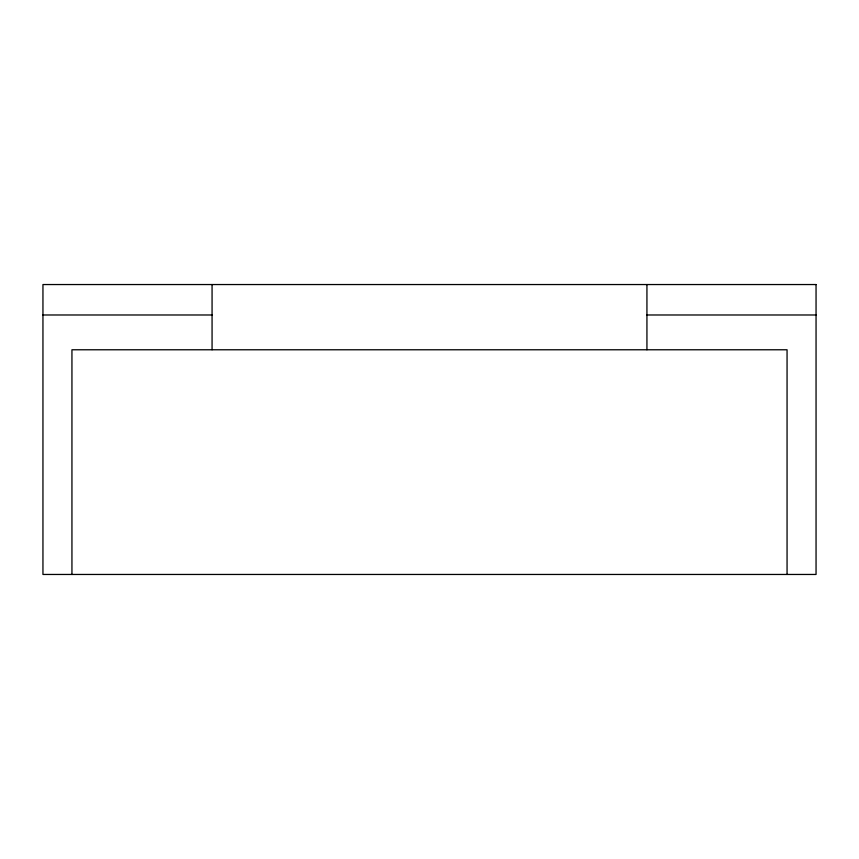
<?xml version="1.0" encoding="UTF-8"?>
<svg xmlns="http://www.w3.org/2000/svg" width="859" height="859" viewBox="0 0 859 859"><rect width="100%" height="100%" fill="white"/><g stroke="black" fill="none" stroke-linecap="round" stroke-linejoin="round"><path stroke-width="1.29" d="M42.95 314.985L212.066 314.985M646.934 314.985L816.05 314.985M787.059 574.456L787.059 349.774L71.941 349.774L71.941 574.456M646.934 284.544L646.934 349.774M212.066 284.544L212.066 349.774M816.05 284.544L42.95 284.544L42.95 574.456L816.05 574.456L816.05 284.544"/></g></svg>
